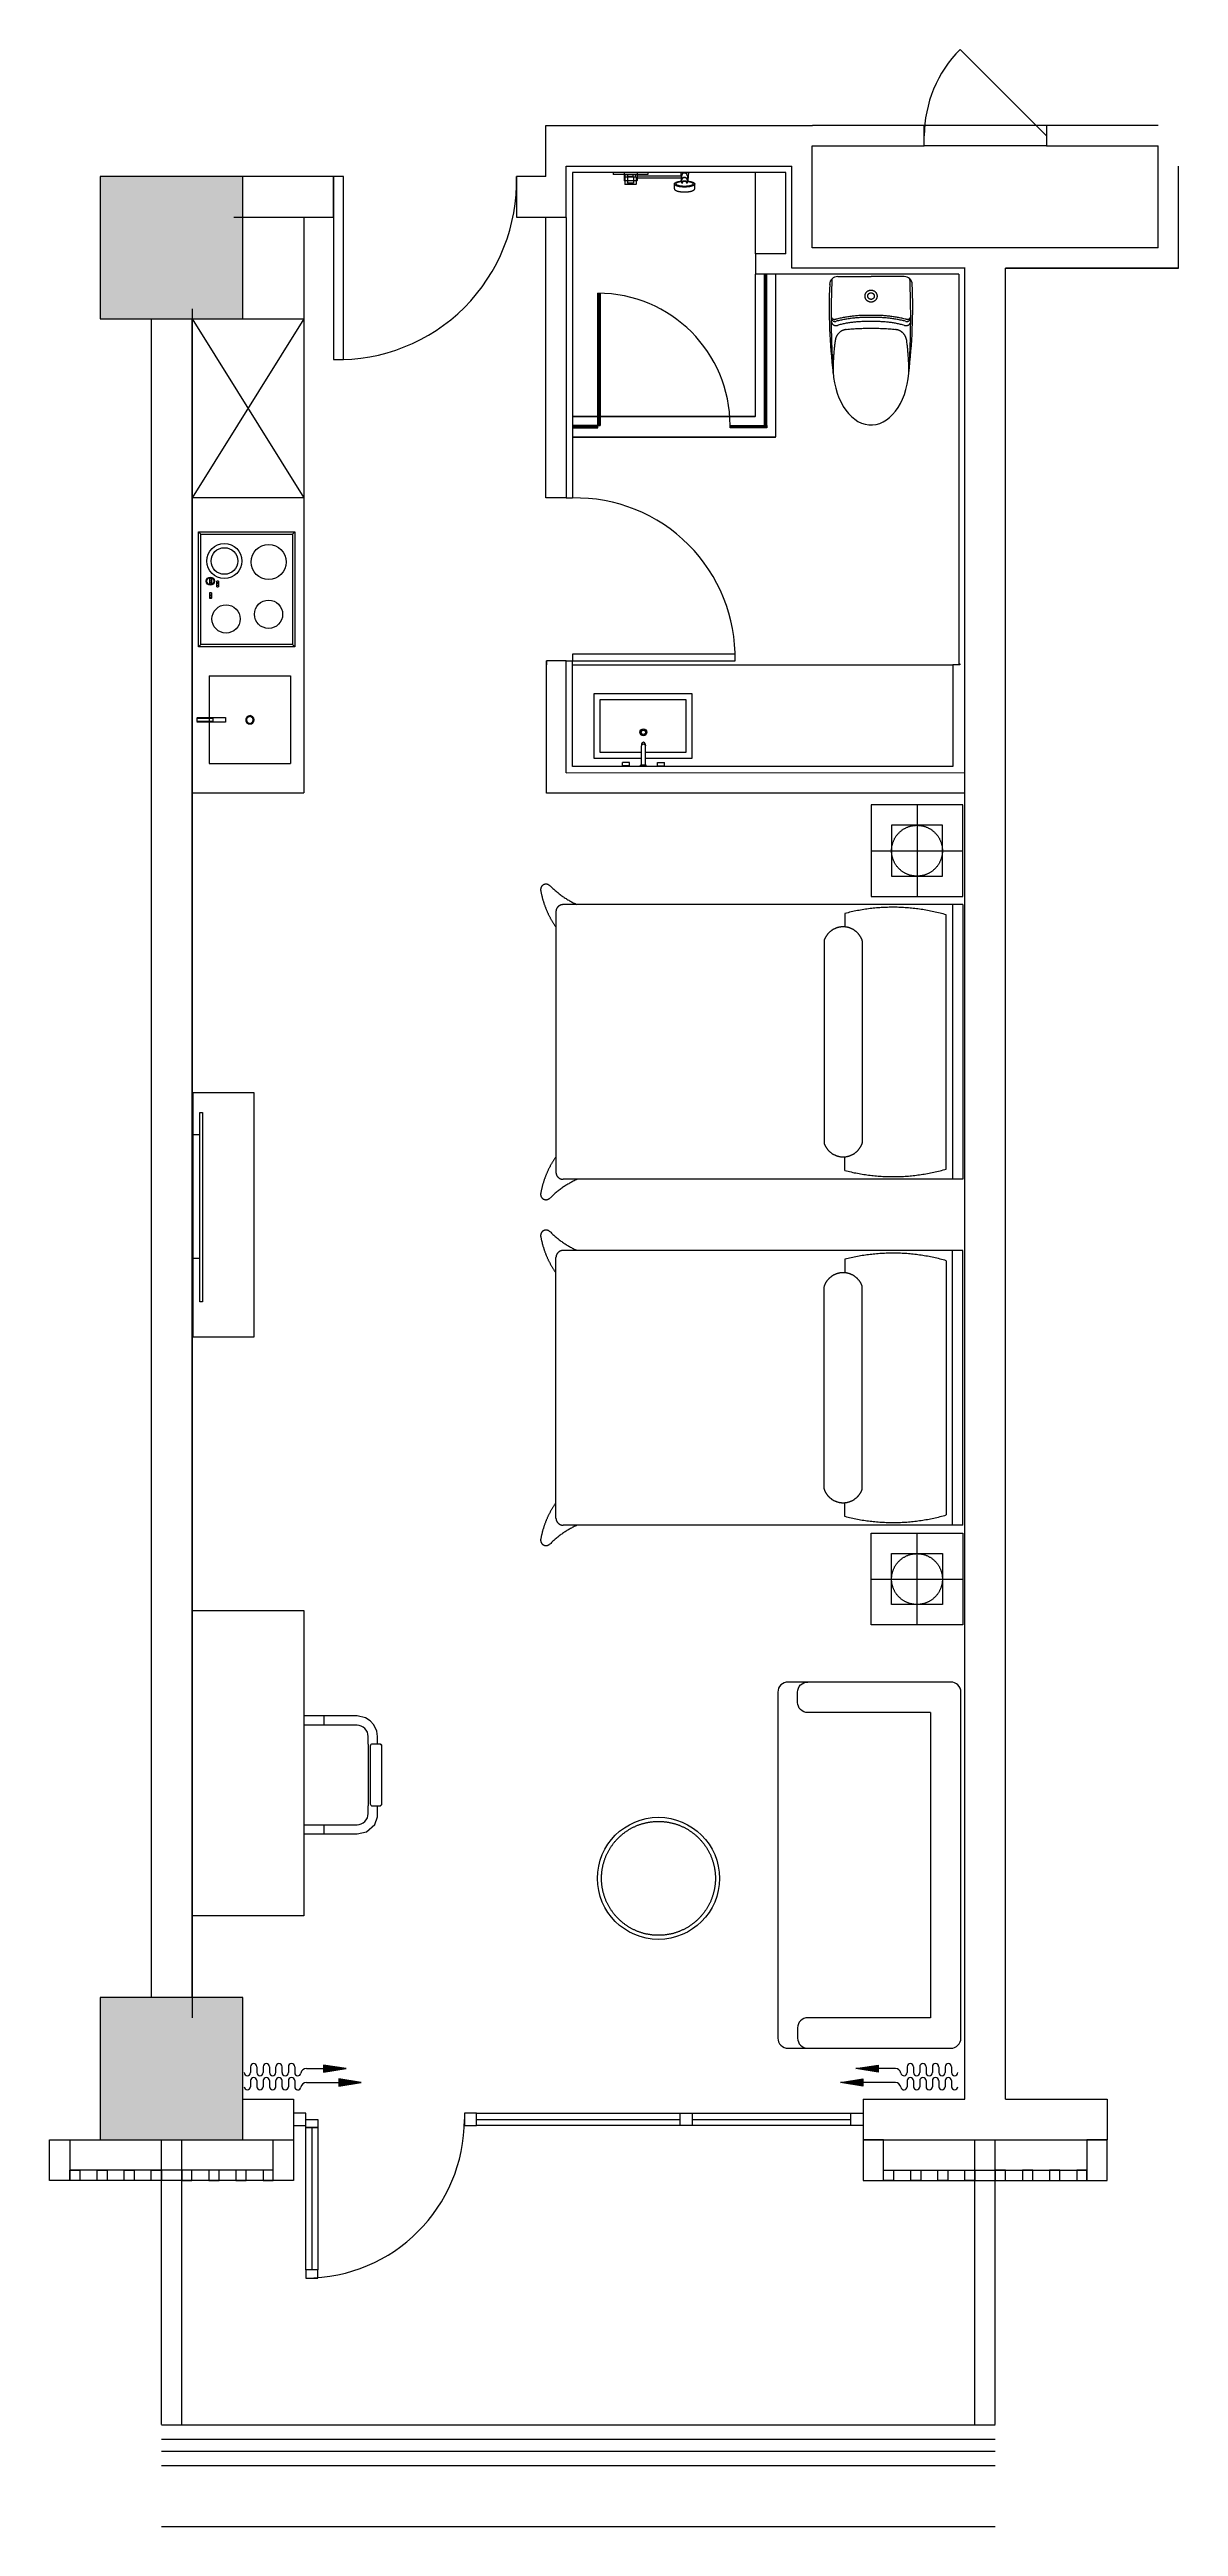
# Model space of a CAD drawing. Header units: millimetres. Extents: x -171991 to -58043, y -1085310 to -1072722.
# Drawn here: x -105419 to -99869, y -1084897 to -1072722 of the extents above; entities that cross this region are included whole.
import ezdxf

# ---------------------------------------------------------------- set-up
doc = ezdxf.new("R2010")
doc.units = ezdxf.units.MM
doc.header["$LTSCALE"] = 1000
doc.header["$MEASUREMENT"] = 0
doc.linetypes.add('DASH', pattern=[0.35, 0.25, -0.1])
for name, color, linetype in [('A-土建墙  柱', 6, 'Continuous'), ('B不可动建筑图层', 6, 'Continuous'), ('COLUMN', 6, 'Continuous'), ('J家具', 4, 'Continuous'), ('K可动模块', 4, 'Continuous')]:
    doc.layers.add(name, color=color, linetype=linetype)
doc.styles.add('ROMANS', font='romans.shx', dxfattribs={"width": 0.5})

# ---------------------------------------------------------------- blocks, each defined once
blk = doc.blocks.new('$DORLIB2D$00000114')
at = {"color": 0}
blk.add_line((0.5, 0), (-0.207, 0.707), dxfattribs=at)
blk.add_arc((0.5, 0), 1, 135, 180, dxfattribs=at)

msp = doc.modelspace()

# ---------------------------------------------------------------- hatches: boundary and pattern name
at = {"layer": 'B不可动建筑图层', "extrusion": (-1.36181e-08, 7.05595e-19, 1)}
for points in [[(-105169, -1074046), (-104469, -1074046), (-104469, -1073346), (-105169, -1073346)], [(-105169, -1082996), (-104469, -1082996), (-104469, -1082296), (-105169, -1082296)]]:
    msp.add_hatch(color=6, dxfattribs=at).paths.add_polyline_path(points)

# ---------------------------------------------------------------- linework, layer by layer
at = {"layer": 'A-土建墙  柱', "color": 6, "extrusion": (-1.36181e-08, 7.05684e-19, 1)}
for p, q in [((-100919, -1073796, 0), (-101769, -1073796, 0)), ((-100918, -1073796, 0), (-101769, -1073796, 0)), ((-100819, -1073696, 0), (-101669, -1073696, 0)), ((-100919, -1082796, 0), (-100919, -1073796, 0)), ((-100719, -1082796, 0), (-100719, -1073796, 0)), ((-104469, -1082796, 0), (-104219, -1082796, 0))]:
    msp.add_line(p, q, dxfattribs=at)
at = {"layer": 'B不可动建筑图层', "color": 6, "extrusion": (-1.36181e-08, 7.05684e-19, 1)}
for p, q in [((-102979, -1073096, 0), (-101668, -1073096, 0)), ((-102979, -1073346, 0), (-102979, -1073096, 0)), ((-101118, -1073096, 0), (-101668, -1073096, 0)), ((-100518, -1073096, 0), (-101118, -1073096, 0)), ((-101118, -1073196, 0), (-101118, -1073096, 0)), ((-99969, -1073096, 0), (-100518, -1073096, 0)), ((-100518, -1073096, 0), (-100518, -1073196, 0)), ((-102879, -1073296, 0), (-101769, -1073296, 0)), ((-102879, -1073546, 0), (-102879, -1073296, 0)), ((-102878, -1073296, 0), (-101769, -1073296, 0)), ((-102878, -1073546, 0), (-102878, -1073296, 0)), ((-101769, -1073796, 0), (-101769, -1073296, 0)), ((-101769, -1073796, 0), (-101769, -1073296, 0)), ((-101669, -1073696, 0), (-101669, -1073196, 0)), ((-101669, -1073196, 0), (-101118, -1073196, 0)), ((-100518, -1073196, 0), (-101118, -1073196, 0)), ((-100518, -1073196, 0), (-99969, -1073196, 0)), ((-99969, -1073696, 0), (-99969, -1073196, 0)), ((-99869, -1073796, 0), (-99869, -1073296, 0)), ((-99869, -1073796, 0), (-99869, -1073296, 0)), ((-104469, -1073346, 0), (-105169, -1073346, 0)), ((-105169, -1073346, 0), (-105169, -1074046, 0)), ((-104023, -1073346, 0), (-104513, -1073346, 0)), ((-104469, -1074046, 0), (-104469, -1073346, 0)), ((-104023, -1073346, 0), (-104469, -1073346, 0)), ((-104023, -1073546, 0), (-104023, -1073346, 0)), ((-104023, -1073546, 0), (-104023, -1073346, 0)), ((-102979, -1073346, 0), (-103123, -1073346, 0)), ((-103123, -1073346, 0), (-103123, -1073546, 0)), ((-102978, -1073346, 0), (-103123, -1073346, 0)), ((-104513, -1073546, 0), (-104023, -1073546, 0)), ((-104469, -1073546, 0), (-104023, -1073546, 0)), ((-103123, -1073546, 0), (-102879, -1073546, 0)), ((-99969, -1073696, 0), (-100819, -1073696, 0)), ((-99869, -1073796, 0), (-100719, -1073796, 0)), ((-100719, -1073796, 0), (-99869, -1073796, 0)), ((-104718, -1073996), (-104718, -1082396)), ((-104919, -1074046, 0), (-104919, -1082296, 0)), ((-104719, -1074046), (-104719, -1082296, 0)), ((-104469, -1082296, 0), (-105169, -1082296, 0)), ((-105169, -1082296, 0), (-105169, -1082996, 0)), ((-104469, -1082996, 0), (-104469, -1082296, 0)), ((-104219, -1082796, 0), (-104219, -1082996, 0)), ((-101419, -1082796, 0), (-100919, -1082796, 0)), ((-101419, -1082796, 0), (-101419, -1082996, 0)), ((-100719, -1082796, 0), (-100219, -1082796, 0)), ((-100219, -1082796, 0), (-100219, -1082996, 0)), ((-103319, -1082866, 0), (-102319, -1082866, 0)), ((-103319, -1082896, 0), (-102319, -1082896, 0)), ((-102319, -1082926, 0), (-103319, -1082926, 0)), ((-102259, -1082866, 0), (-101479, -1082866, 0)), ((-102259, -1082896, 0), (-101479, -1082896, 0)), ((-101479, -1082926, 0), (-102259, -1082926, 0)), ((-105419, -1082996, 0), (-105169, -1082996, 0)), ((-105419, -1083196, 0), (-105419, -1082996, 0)), ((-105419, -1082996, 0), (-105319, -1082996, 0)), ((-105319, -1082996, 0), (-105319, -1083196, 0)), ((-105169, -1082996, 0), (-104469, -1082996, 0)), ((-104869, -1084396, 0), (-104869, -1082996, 0)), ((-104769, -1084396, 0), (-104769, -1082996, 0)), ((-104469, -1082996, 0), (-104219, -1082996, 0)), ((-104129, -1082936, 0), (-104129, -1083636, 0)), ((-101419, -1082996, 0), (-100819, -1082996, 0)), ((-100869, -1084396, 0), (-100869, -1082996, 0)), ((-100819, -1082996, 0), (-100219, -1082996, 0)), ((-100769, -1084396, 0), (-100769, -1082996, 0)), ((-104869, -1083146, 0), (-105319, -1083146, 0)), ((-104319, -1083146, 0), (-104869, -1083146, 0)), ((-101319, -1083146, 0), (-100769, -1083146, 0)), ((-100769, -1083146, 0), (-100319, -1083146, 0)), ((-105319, -1083196, 0), (-105419, -1083196, 0)), ((-104869, -1083196, 0), (-105319, -1083196, 0)), ((-104319, -1083196, 0), (-104869, -1083196, 0)), ((-101319, -1083196, 0), (-100769, -1083196, 0)), ((-100769, -1083196, 0), (-100319, -1083196, 0))]:
    msp.add_line(p, q, dxfattribs=at)
at = {"layer": 'B不可动建筑图层', "color": 6, "elevation": 0}
msp.add_lwpolyline([(-103973, -1073346), (-104023, -1073346), (-104023, -1074246), (-103973, -1074246)], close=True, dxfattribs=at)
at = {"layer": 'B不可动建筑图层', "color": 6, "extrusion": (-1.36181e-08, 7.05684e-19, 1), "elevation": 0}
for points in [[(-104219, -1082926), (-104159, -1082926), (-104159, -1082866), (-104219, -1082866)], [(-104159, -1082936), (-104159, -1082896), (-104099, -1082896), (-104099, -1082936)], [(-103379, -1082926), (-103319, -1082926), (-103319, -1082866), (-103379, -1082866)], [(-102259, -1082926), (-102319, -1082926), (-102319, -1082866), (-102259, -1082866)], [(-101419, -1082926), (-101479, -1082926), (-101479, -1082866), (-101419, -1082866)], [(-104159, -1083636), (-104159, -1082936), (-104099, -1082936), (-104099, -1083636)], [(-104099, -1083676), (-104099, -1083636), (-104159, -1083636), (-104159, -1083676)]]:
    msp.add_lwpolyline(points, close=True, dxfattribs=at)
for points in [[(-104319, -1083196), (-104319, -1082996), (-104219, -1082996), (-104219, -1083196), (-104319, -1083196)], [(-101319, -1083196), (-101319, -1082996), (-101419, -1082996), (-101419, -1083196), (-101319, -1083196)], [(-100219, -1083196), (-100219, -1082996), (-100319, -1082996), (-100319, -1083196), (-100219, -1083196)], [(-105319, -1083196), (-105319, -1083146), (-105269, -1083146), (-105269, -1083196), (-105319, -1083196)], [(-105185, -1083196), (-105185, -1083146), (-105135, -1083146), (-105135, -1083196), (-105185, -1083196)], [(-105052, -1083196), (-105052, -1083146), (-105002, -1083146), (-105002, -1083196), (-105052, -1083196)], [(-104919, -1083196), (-104919, -1083146), (-104869, -1083146), (-104869, -1083196), (-104919, -1083196)], [(-104719, -1083196), (-104719, -1083146), (-104769, -1083146), (-104769, -1083196), (-104719, -1083196)], [(-104585, -1083196), (-104585, -1083146), (-104635, -1083146), (-104635, -1083196), (-104585, -1083196)], [(-104452, -1083196), (-104452, -1083146), (-104502, -1083146), (-104502, -1083196), (-104452, -1083196)], [(-104319, -1083196), (-104319, -1083146), (-104369, -1083146), (-104369, -1083196), (-104319, -1083196)], [(-101319, -1083196), (-101319, -1083146), (-101269, -1083146), (-101269, -1083196), (-101319, -1083196)], [(-101185, -1083196), (-101185, -1083146), (-101135, -1083146), (-101135, -1083196), (-101185, -1083196)], [(-101052, -1083196), (-101052, -1083146), (-101002, -1083146), (-101002, -1083196), (-101052, -1083196)], [(-100919, -1083196), (-100919, -1083146), (-100869, -1083146), (-100869, -1083196), (-100919, -1083196)], [(-100719, -1083196), (-100719, -1083146), (-100769, -1083146), (-100769, -1083196), (-100719, -1083196)], [(-100585, -1083196), (-100585, -1083146), (-100635, -1083146), (-100635, -1083196), (-100585, -1083196)], [(-100452, -1083196), (-100452, -1083146), (-100502, -1083146), (-100502, -1083196), (-100452, -1083196)], [(-100319, -1083196), (-100319, -1083146), (-100369, -1083146), (-100369, -1083196), (-100319, -1083196)], [(-104869, -1084397), (-100769, -1084397)], [(-104869, -1084397), (-100769, -1084397)], [(-104869, -1084397), (-100769, -1084397)], [(-104869, -1084397), (-100769, -1084397)], [(-104869, -1084397), (-100769, -1084397)], [(-104869, -1084467), (-100769, -1084467)], [(-104869, -1084467), (-100769, -1084467)], [(-104869, -1084467), (-100769, -1084467)], [(-104869, -1084467), (-100769, -1084467)], [(-104869, -1084467), (-100769, -1084467)], [(-104869, -1084527), (-100769, -1084527)], [(-104869, -1084527), (-100769, -1084527)], [(-104869, -1084527), (-100769, -1084527)], [(-104869, -1084527), (-100769, -1084527)], [(-104869, -1084527), (-100769, -1084527)], [(-104869, -1084597), (-100769, -1084597)], [(-104869, -1084597), (-100769, -1084597)], [(-104869, -1084597), (-100769, -1084597)], [(-104869, -1084597), (-100769, -1084597)], [(-104869, -1084597), (-100769, -1084597)], [(-104869, -1084897), (-100769, -1084897)]]:
    msp.add_lwpolyline(points, dxfattribs=at)
at = {"layer": 'B不可动建筑图层', "color": 6}
msp.add_arc((-103998, -1073371, 0), 875, 268.3633, 1.6417, dxfattribs=at)
at = {"layer": 'B不可动建筑图层', "color": 6, "extrusion": (-1.36181e-08, 7.05684e-19, 1)}
msp.add_arc((-104159, -1082896, 0), 780, 269.9991, 359.9991, dxfattribs=at)
at = {"layer": 'COLUMN', "linetype": 'ByBlock', "extrusion": (-1.36181e-08, 7.05684e-19, 1)}
msp.add_line((-105169, -1074046, 0), (-104469, -1074046, 0), dxfattribs=at)
at = {"layer": 'J家具', "linetype": 'DASH', "ltscale": 150, "extrusion": (-1.36181e-08, 7.05684e-19, 1)}
for p, q in [((-101799, -1073326, 0), (-102848, -1073326, 0)), ((-102647, -1073326, 0), (-102647, -1073336, 0)), ((-102477, -1073326, 0), (-102647, -1073326, 0)), ((-102477, -1073336, 0), (-102647, -1073336, 0)), ((-102594, -1073328, 0), (-102592, -1073326, 0)), ((-102594, -1073328, 0), (-102594, -1073365, 0)), ((-102592, -1073367, 0), (-102594, -1073365, 0)), ((-102532, -1073326, 0), (-102592, -1073326, 0)), ((-102532, -1073367, 0), (-102592, -1073367, 0)), ((-102589, -1073349, 0), (-102590, -1073350, 0)), ((-102590, -1073350, 0), (-102590, -1073384, 0)), ((-102589, -1073385, 0), (-102590, -1073384, 0)), ((-102536, -1073349, 0), (-102589, -1073349, 0)), ((-102536, -1073385, 0), (-102589, -1073385, 0)), ((-102588, -1073349, 0), (-102588, -1073338, 0)), ((-102578, -1073350, 0), (-102577, -1073349, 0)), ((-102578, -1073350, 0), (-102578, -1073378, 0)), ((-102577, -1073379, 0), (-102578, -1073378, 0)), ((-102548, -1073349, 0), (-102577, -1073349, 0)), ((-102548, -1073379, 0), (-102577, -1073379, 0)), ((-102576, -1073347, 0), (-102576, -1073338, 0)), ((-102549, -1073347, 0), (-102576, -1073347, 0)), ((-102575, -1073349, 0), (-102575, -1073347, 0)), ((-102550, -1073349, 0), (-102550, -1073347, 0)), ((-102549, -1073347, 0), (-102549, -1073338, 0)), ((-102548, -1073349, 0), (-102547, -1073350, 0)), ((-102547, -1073378, 0), (-102548, -1073379, 0)), ((-102547, -1073350, 0), (-102547, -1073378, 0)), ((-102537, -1073349, 0), (-102537, -1073338, 0)), ((-102536, -1073349, 0), (-102535, -1073350, 0)), ((-102535, -1073384, 0), (-102536, -1073385, 0)), ((-102535, -1073350, 0), (-102535, -1073384, 0)), ((-102532, -1073326, 0), (-102530, -1073328, 0)), ((-102530, -1073365, 0), (-102532, -1073367, 0)), ((-102530, -1073328, 0), (-102530, -1073365, 0)), ((-102477, -1073326, 0), (-102477, -1073336, 0)), ((-101948, -1073726, 0), (-101948, -1073326, 0)), ((-101799, -1073726, 0), (-101799, -1073326, 0)), ((-102978, -1074926, 0), (-102978, -1073547, 0)), ((-102878, -1073547, 0), (-102878, -1074926, 0)), ((-101948, -1073726, 0), (-101948, -1073826, 0)), ((-101799, -1073726, 0), (-101948, -1073726, 0)), ((-100948, -1073826, 0), (-101948, -1073826, 0)), ((-101948, -1074526, 0), (-101948, -1073826, 0)), ((-101848, -1074626, 0), (-101848, -1073826, 0)), ((-101948, -1074526, 0), (-102848, -1074526, 0)), ((-102848, -1074626, 0), (-101848, -1074626, 0)), ((-102878, -1074926, 0), (-102978, -1074926, 0)), ((-102878, -1075726, 0), (-102976, -1075726, 0)), ((-102976, -1075726, 0), (-102976, -1075747, 0)), ((-102976, -1076377, 0), (-102976, -1075726, 0)), ((-102878, -1076277, 0), (-102878, -1075726, 0)), ((-102848, -1076246, 0), (-102848, -1075726, 0)), ((-102848, -1075746, 0), (-100978, -1075746, 0)), ((-100978, -1075746, 0), (-100978, -1076246, 0)), ((-102878, -1076277, 0), (-100918, -1076276, 0)), ((-100978, -1076246, 0), (-102848, -1076246, 0)), ((-102976, -1076376, 0), (-100918, -1076376, 0))]:
    msp.add_line(p, q, dxfattribs=at)
at = {"layer": 'J家具', "extrusion": (-1.36181e-08, 7.05684e-19, 1)}
for p, q in [((-104168, -1073546, 0), (-104168, -1074925, 0)), ((-104168, -1074925, 0), (-104718, -1074925)), ((-104168, -1074925, 0), (-104168, -1076376, 0)), ((-104718, -1076376), (-104168, -1076376, 0)), ((-103852, -1081051, 0), (-103852, -1081355, 0)), ((-104431, -1082637, 0), (-104431, -1082666, 0)), ((-104400, -1082637, 0), (-104400, -1082666, 0)), ((-104369, -1082637, 0), (-104369, -1082666, 0)), ((-104338, -1082637, 0), (-104338, -1082666, 0)), ((-104307, -1082637, 0), (-104307, -1082666, 0)), ((-104276, -1082637, 0), (-104276, -1082666, 0)), ((-104244, -1082637, 0), (-104244, -1082666, 0)), ((-104213, -1082637, 0), (-104213, -1082666, 0)), ((-104156, -1082646, 0), (-103961, -1082646, 0)), ((-101260, -1082646, 0), (-101455, -1082646, 0)), ((-101202, -1082637, 0), (-101202, -1082666, 0)), ((-101171, -1082637, 0), (-101171, -1082666, 0)), ((-101140, -1082637, 0), (-101140, -1082666, 0)), ((-101109, -1082637, 0), (-101109, -1082666, 0)), ((-101078, -1082637, 0), (-101078, -1082666, 0)), ((-101047, -1082637, 0), (-101047, -1082666, 0)), ((-101016, -1082637, 0), (-101016, -1082666, 0)), ((-100985, -1082637, 0), (-100985, -1082666, 0)), ((-104431, -1082705, 0), (-104431, -1082735, 0)), ((-104400, -1082705, 0), (-104400, -1082735, 0)), ((-104369, -1082705, 0), (-104369, -1082735, 0)), ((-104338, -1082705, 0), (-104338, -1082735, 0)), ((-104307, -1082705, 0), (-104307, -1082735, 0)), ((-104276, -1082705, 0), (-104276, -1082735, 0)), ((-104244, -1082705, 0), (-104244, -1082735, 0)), ((-104213, -1082705, 0), (-104213, -1082735, 0)), ((-104156, -1082715, 0), (-103886, -1082715, 0)), ((-101260, -1082715, 0), (-101530, -1082715, 0)), ((-101202, -1082705, 0), (-101202, -1082735, 0)), ((-101171, -1082705, 0), (-101171, -1082735, 0)), ((-101140, -1082705, 0), (-101140, -1082735, 0)), ((-101109, -1082705, 0), (-101109, -1082735, 0)), ((-101078, -1082705, 0), (-101078, -1082735, 0)), ((-101047, -1082705, 0), (-101047, -1082735, 0)), ((-101016, -1082705, 0), (-101016, -1082735, 0)), ((-100985, -1082705, 0), (-100985, -1082735, 0))]:
    msp.add_line(p, q, dxfattribs=at)
at = {"layer": 'J家具'}
for p, q in [((-104718, -1074046), (-104168, -1074046, 0)), ((-104686, -1075093), (-104675, -1075104, 5)), ((-104224, -1075104, 5), (-104213, -1075093, 1)), ((-104623, -1075335, 2), (-104631, -1075335, 2)), ((-104588, -1075349, 2), (-104596, -1075349, 2)), ((-104623, -1075406, 2), (-104631, -1075406, 2)), ((-104686, -1075658), (-104675, -1075647, 5)), ((-104213, -1075658, 1), (-104224, -1075647, 5))]:
    msp.add_line(p, q, dxfattribs=at)
at = {"layer": 'J家具', "color": 251, "ltscale": 150}
for p, q in [((-104168, -1074046, 0), (-104718, -1074925)), ((-104718, -1074046, 0), (-104168, -1074925))]:
    msp.add_line(p, q, dxfattribs=at)
at = {"layer": 'J家具', "linetype": 'DASH', "ltscale": 150, "extrusion": (2.38e-07, -2.10416e-06, 1)}
for p, q in [((-101950, -1074527, 0), (-102848, -1074527, 0)), ((-102848, -1074627, 0), (-101850, -1074627, 0))]:
    msp.add_line(p, q, dxfattribs=at)
at = {"layer": 'J家具', "linetype": 'DASH', "ltscale": 150}
for p, q in [((-102878, -1074926, 0), (-102848, -1074926, 0)), ((-102878, -1075726, 0), (-102848, -1075726, 0)), ((-100929, -1076435, 0), (-101379, -1076435, 0)), ((-101379, -1076435, 0), (-101379, -1076885, 0)), ((-100929, -1076885, 0), (-100929, -1076435, 0)), ((-102929, -1076960, 0), (-102929, -1077035, 0)), ((-102826, -1076925, 0), (-102894, -1076925, 0)), ((-101612, -1076925, 0), (-102826, -1076925, 0)), ((-100929, -1076925, 0), (-101612, -1076925, 0)), ((-101379, -1076885, 0), (-100929, -1076885, 0)), ((-100979, -1076925, 0), (-100979, -1078275, 0)), ((-100929, -1076925, 0), (-100929, -1078275, 0)), ((-102929, -1077035, 0), (-102929, -1078165, 0)), ((-102929, -1078165, 0), (-102929, -1078240, 0)), ((-102826, -1078275, 0), (-102894, -1078275, 0)), ((-101829, -1078275, 0), (-102826, -1078275, 0)), ((-100929, -1078275, 0), (-101834, -1078275, 0)), ((-102929, -1078735, 0), (-102929, -1078660, 0)), ((-102826, -1078625, 0), (-102894, -1078625, 0)), ((-101829, -1078625, 0), (-102826, -1078625, 0)), ((-100929, -1078625, 0), (-101834, -1078625, 0)), ((-100979, -1079975, 0), (-100979, -1078625, 0)), ((-100929, -1079975, 0), (-100929, -1078625, 0)), ((-102929, -1079865, 0), (-102929, -1078735, 0)), ((-102929, -1079940, 0), (-102929, -1079865, 0)), ((-102826, -1079975, 0), (-102894, -1079975, 0)), ((-101612, -1079975, 0), (-102826, -1079975, 0)), ((-100929, -1079975, 0), (-101612, -1079975, 0)), ((-101379, -1080015, 0), (-100929, -1080015, 0)), ((-101379, -1080465, 0), (-101379, -1080015, 0)), ((-100929, -1080015, 0), (-100929, -1080465, 0)), ((-100929, -1080465, 0), (-101379, -1080465, 0))]:
    msp.add_line(p, q, dxfattribs=at)
at = {"layer": 'J家具', "color": 251, "linetype": 'DASH', "ltscale": 150}
for p, q in [((-101154, -1076435, 0), (-101154, -1076885, 0)), ((-101029, -1076535, 0), (-101279, -1076535, 0)), ((-101279, -1076535, 0), (-101279, -1076785, 0)), ((-101029, -1076785, 0), (-101029, -1076535, 0)), ((-101379, -1076660, 0), (-100929, -1076660, 0)), ((-101279, -1076785, 0), (-101029, -1076785, 0)), ((-101508, -1076968, 0), (-101508, -1077035, 0)), ((-101010, -1078225, 0), (-101010, -1076975, 0)), ((-101611, -1077103, 0), (-101611, -1078097, 0)), ((-101423, -1077103, 0), (-101423, -1078097, 0)), ((-101611, -1078006, 0), (-101611, -1078097, 0)), ((-101508, -1078232, 0), (-101508, -1078165, 0)), ((-101508, -1078668, 0), (-101508, -1078735, 0)), ((-101010, -1078675, 0), (-101010, -1079925, 0)), ((-101611, -1078894, 0), (-101611, -1078803, 0)), ((-101611, -1079797, 0), (-101611, -1078803, 0)), ((-101423, -1079797, 0), (-101423, -1078803, 0)), ((-101508, -1079932, 0), (-101508, -1079865, 0)), ((-101279, -1080115, 0), (-101029, -1080115, 0)), ((-101279, -1080365, 0), (-101279, -1080115, 0)), ((-101154, -1080465, 0), (-101154, -1080015, 0)), ((-101029, -1080115, 0), (-101029, -1080365, 0)), ((-101379, -1080240, 0), (-100929, -1080240, 0)), ((-101029, -1080365, 0), (-101279, -1080365, 0))]:
    msp.add_line(p, q, dxfattribs=at)
at = {"layer": 'J家具', "color": 4, "linetype": 'ByBlock', "extrusion": (-1.36181e-08, 7.05684e-19, 1)}
for p, q in [((-103907, -1080913, 0), (-104168, -1080913, 0)), ((-103865, -1080922, 0), (-103907, -1080913, 0)), ((-103842, -1080936, 0), (-103865, -1080922, 0)), ((-103824, -1080956, 0), (-103842, -1080936, 0)), ((-103810, -1080987, 0), (-103824, -1080956, 0)), ((-103807, -1081013, 0), (-103810, -1080987, 0)), ((-103807, -1081051, 0), (-103807, -1081013, 0)), ((-103795, -1081051, 0), (-103807, -1081051, 0)), ((-103788, -1081054, 0), (-103795, -1081051, 0)), ((-103785, -1081061, 0), (-103788, -1081054, 0)), ((-103785, -1081345, 0), (-103785, -1081061, 0)), ((-103788, -1081352, 0), (-103785, -1081345, 0)), ((-103861, -1081483, 0), (-103820, -1081446, 0)), ((-103820, -1081446, 0), (-103806, -1081408, 0)), ((-103806, -1081408, 0), (-103806, -1081355, 0)), ((-103806, -1081355, 0), (-103795, -1081355, 0)), ((-103795, -1081355, 0), (-103788, -1081352, 0)), ((-104168, -1081493, 0), (-103907, -1081493, 0)), ((-103907, -1081493, 0), (-103861, -1081483, 0))]:
    msp.add_line(p, q, dxfattribs=at)
at = {"layer": 'J家具', "extrusion": (1.12917e-07, -2.4151e-06, 1)}
msp.add_line((-101088, -1080896, 0), (-101088, -1082396, 0), dxfattribs=at)
at = {"layer": 'J家具', "linetype": 'DASH', "ltscale": 150, "extrusion": (-1.36181e-08, 7.05684e-19, 1), "elevation": 0}
for points in [[(-101950, -1073326), (-102848, -1073326), (-102848, -1074926)], [(-102477, -1073336), (-102541, -1073338), (-102596, -1073338), (-102647, -1073336)], [(-102530, -1073343), (-102311, -1073343)], [(-102530, -1073353), (-102311, -1073353)], [(-102347, -1073407), (-102347, -1073383)], [(-102315, -1073326), (-102314, -1073366)], [(-102315, -1073326), (-102278, -1073326)], [(-102311, -1073343), (-102311, -1073368)], [(-102307, -1073376), (-102309, -1073379)], [(-102287, -1073376), (-102285, -1073379)], [(-102283, -1073343), (-102283, -1073368)], [(-102278, -1073326), (-102280, -1073366)], [(-102247, -1073407), (-102247, -1073383)], [(-100948, -1073826), (-100948, -1075741), (-100943, -1075741), (-100943, -1075746), (-100978, -1075746), (-100978, -1076246)]]:
    msp.add_lwpolyline(points, dxfattribs=at)
at = {"layer": 'J家具', "elevation": 2}
for points in [[(-104623, -1075323), (-104623, -1075347, -0.414214), (-104626, -1075350), (-104629, -1075350, -0.414214), (-104631, -1075347), (-104631, -1075323, -0.414214), (-104629, -1075320), (-104626, -1075320, -0.414214)], [(-104588, -1075337), (-104588, -1075361, -0.414214), (-104591, -1075364), (-104594, -1075364, -0.414214), (-104596, -1075361), (-104596, -1075337, -0.414214), (-104594, -1075334), (-104591, -1075334, -0.414214)], [(-104623, -1075394), (-104623, -1075418, -0.414214), (-104626, -1075421), (-104629, -1075421, -0.414214), (-104631, -1075418), (-104631, -1075394, -0.414214), (-104629, -1075391), (-104626, -1075391, -0.414214)]]:
    msp.add_lwpolyline(points, format="xyb", close=True, dxfattribs=at)
at = {"layer": 'J家具'}
for points in [[(-104634, -1075801), (-104234, -1075801), (-104234, -1076232)], [(-104634, -1075801), (-104634, -1076232), (-104234, -1076232)], [(-104695, -1076005), (-104554, -1076005)], [(-104554, -1076028), (-104695, -1076028)], [(-104553, -1076006), (-104553, -1076005), (-104554, -1076005)], [(-104553, -1076006), (-104553, -1076028), (-104554, -1076028)], [(-104553, -1076028), (-104554, -1076028)]]:
    msp.add_lwpolyline(points, dxfattribs=at)
for points in [[(-104616, -1076025), (-104693, -1076025), (-104693, -1076009), (-104616, -1076009)], [(-104433, -1075996), (-104441, -1075998), (-104448, -1076003), (-104451, -1076007), (-104453, -1076012), (-104454, -1076017), (-104454, -1076021), (-104452, -1076026), (-104450, -1076030), (-104446, -1076033), (-104441, -1076036), (-104433, -1076037), (-104426, -1076036), (-104419, -1076032), (-104414, -1076025), (-104413, -1076017), (-104414, -1076009), (-104419, -1076003), (-104426, -1075998)], [(-104433, -1076001), (-104442, -1076003), (-104448, -1076008), (-104450, -1076017), (-104448, -1076025), (-104442, -1076032), (-104433, -1076034), (-104426, -1076032), (-104419, -1076025), (-104417, -1076017), (-104419, -1076008), (-104426, -1076003)]]:
    msp.add_lwpolyline(points, close=True, dxfattribs=at)
at = {"layer": 'J家具', "extrusion": (-1.36181e-08, 7.05684e-19, 1), "elevation": 0}
for points in [[(-104413, -1077850), (-104715, -1077850), (-104715, -1079050), (-104413, -1079050)], [(-104168, -1081895), (-104718, -1081895), (-104718, -1080395), (-104168, -1080395)], [(-104071, -1082664), (-103961, -1082646), (-104071, -1082629)], [(-104069, -1082662), (-103974, -1082646), (-104069, -1082631)], [(-104067, -1082659), (-103987, -1082646), (-104067, -1082634)], [(-104065, -1082657), (-103999, -1082646), (-104065, -1082636)], [(-104063, -1082655), (-104012, -1082646), (-104063, -1082638)], [(-104061, -1082652), (-104025, -1082646), (-104061, -1082641)], [(-104059, -1082650), (-104038, -1082646), (-104059, -1082643)], [(-104057, -1082647), (-104050, -1082646), (-104057, -1082645)], [(-101345, -1082664), (-101455, -1082646), (-101345, -1082629)], [(-101347, -1082662), (-101442, -1082646), (-101347, -1082631)], [(-101349, -1082659), (-101429, -1082646), (-101349, -1082634)], [(-101351, -1082657), (-101416, -1082646), (-101351, -1082636)], [(-101353, -1082655), (-101404, -1082646), (-101353, -1082638)], [(-101355, -1082652), (-101391, -1082646), (-101355, -1082641)], [(-101357, -1082650), (-101378, -1082646), (-101357, -1082643)], [(-101359, -1082647), (-101365, -1082646), (-101359, -1082645)], [(-103996, -1082732), (-103886, -1082715), (-103996, -1082697)], [(-103994, -1082730), (-103899, -1082715), (-103994, -1082700)], [(-103992, -1082728), (-103912, -1082715), (-103992, -1082702)], [(-103990, -1082725), (-103924, -1082715), (-103990, -1082705)], [(-103988, -1082723), (-103937, -1082715), (-103988, -1082707)], [(-103986, -1082721), (-103950, -1082715), (-103986, -1082709)], [(-103984, -1082718), (-103963, -1082715), (-103984, -1082712)], [(-103982, -1082716), (-103975, -1082715), (-103982, -1082714)], [(-101420, -1082732), (-101530, -1082715), (-101420, -1082697)], [(-101422, -1082730), (-101517, -1082715), (-101422, -1082700)], [(-101424, -1082728), (-101504, -1082715), (-101424, -1082702)], [(-101426, -1082725), (-101491, -1082715), (-101426, -1082705)], [(-101428, -1082723), (-101479, -1082715), (-101428, -1082707)], [(-101430, -1082721), (-101466, -1082715), (-101430, -1082709)], [(-101432, -1082718), (-101453, -1082715), (-101432, -1082712)], [(-101434, -1082716), (-101440, -1082715), (-101434, -1082714)]]:
    msp.add_lwpolyline(points, close=True, dxfattribs=at)
for points in [[(-104680, -1078056), (-104715, -1078056)], [(-104682, -1078664), (-104715, -1078664), (-104715, -1078056)], [(-104667, -1078877), (-104680, -1078877), (-104680, -1077947), (-104667, -1077947), (-104667, -1078877)], [(-104070, -1080913), (-104070, -1080958)], [(-104070, -1081448), (-104070, -1081493)]]:
    msp.add_lwpolyline(points, dxfattribs=at)
at = {"layer": 'J家具', "extrusion": (1.12917e-07, -2.4151e-06, 1), "elevation": 3}
msp.add_lwpolyline([(-101788, -1080746, 0.414214), (-101838, -1080796), (-101838, -1082496, 0.414214), (-101788, -1082546), (-100988, -1082546, 0.414214), (-100938, -1082496), (-100938, -1080796, 0.414214), (-100988, -1080746)], format="xyb", close=True, dxfattribs=at)
at = {"layer": 'J家具', "extrusion": (1.12945e-07, 2.4151e-06, 1), "elevation": -3}
msp.add_lwpolyline([(-101088, -1080896), (-101691, -1080896, -0.414214), (-101741, -1080846), (-101741, -1080796, -0.414214), (-101691, -1080746)], format="xyb", dxfattribs=at)
at = {"layer": 'J家具', "extrusion": (-1.36181e-08, 7.05684e-19, 1), "elevation": 0}
for points in [[(-103852, -1081051), (-103852, -1081013, 0.414214), (-103907, -1080958), (-104168, -1080958)], [(-104168, -1081448), (-103907, -1081448, 0.414214), (-103852, -1081393), (-103852, -1081355)]]:
    msp.add_lwpolyline(points, format="xyb", dxfattribs=at)
msp.add_lwpolyline([(-103842, -1081061), (-103842, -1081345, 0.414214), (-103832, -1081355), (-103795, -1081355, 0.414214), (-103785, -1081345), (-103785, -1081061, 0.414214), (-103795, -1081051), (-103832, -1081051, 0.414214)], format="xyb", close=True, dxfattribs=at)
at = {"layer": 'J家具', "extrusion": (1.12917e-07, -2.4151e-06, 1), "elevation": 3}
msp.add_lwpolyline([(-101088, -1082396), (-101691, -1082396, 0.414214), (-101741, -1082446), (-101741, -1082496, 0.414214), (-101691, -1082546)], format="xyb", dxfattribs=at)
at = {"layer": 'J家具', "color": 251, "linetype": 'DASH', "ltscale": 150}
for centre, radius in [((-101380, -1073934, 0), 29.6), ((-101380, -1073934, 0), 16.1), ((-101154, -1076660, 0), 125), ((-101154, -1080240, 0), 125)]:
    msp.add_circle(centre, radius, dxfattribs=at)
at = {"layer": 'J家具'}
for centre, radius in [((-104559, -1075236, 612), 86.2), ((-104559, -1075236, 612), 65.5), ((-104342, -1075241, 612), 86.2), ((-104628, -1075335, 2), 20.3), ((-104628, -1075335, 2), 17.5), ((-104551, -1075521, 612), 69.4), ((-104342, -1075498, 612), 69.4)]:
    msp.add_circle(centre, radius, dxfattribs=at)
at = {"layer": 'J家具', "extrusion": (-1.36181e-08, 7.05684e-19, 1)}
msp.add_circle((-102425, -1081711, 0), 300, dxfattribs=at)
at = {"layer": 'J家具', "color": 251, "linetype": 'DASH', "ltscale": 150, "extrusion": (-1.36181e-08, 7.05684e-19, 1)}
msp.add_circle((-102425, -1081711, 0), 280, dxfattribs=at)
at = {"layer": 'J家具', "linetype": 'DASH', "ltscale": 150, "extrusion": (-1.36181e-08, 7.05684e-19, 1)}
for centre, radius, start, end in [((-102297, -1073366, 0), 17.3, 180, 227.216), ((-102297, -1073366, 0), 15.3, 312.784, 227.216), ((-102297, -1073366, 0), 14.3, 312.784, 227.216), ((-102297, -1073343, 0), 14, 357.7558, 180), ((-102297, -1073366, 0), 17.3, 312.784, 0)]:
    msp.add_arc(centre, radius, start, end, dxfattribs=at)
at = {"layer": 'J家具', "color": 251, "linetype": 'DASH', "ltscale": 150}
for centre, radius, start, end in [((-97264, -1074035, 0), 4312, 177.5288, 183.6994), ((-105497, -1074035, 0), 4312, 356.3006, 2.4712), ((-101557, -1074040, 0), 18.8, 174.0685, 287.6407), ((-101559, -1074030, 0), 18.2, 203.5276, 286.6187), ((-101404, -1074631, 0), 602, 87.7467, 104.3815), ((-101404, -1074631, 0), 592, 87.7467, 104.3815), ((-101357, -1074631, 0), 602, 75.6185, 92.2533), ((-101357, -1074631, 0), 592, 75.6185, 92.2533), ((-101204, -1074040, 0), 18.8, 252.3593, 5.9315), ((-101202, -1074030, 0), 18.2, 253.3813, 336.4724), ((-101552, -1074055, 0), 24.1, 198.0596, 297.7967), ((-100467, -1074306, 0), 1100, 171.703, 180.3481), ((-101496, -1074158, 0), 60, 95.3921, 169.5299), ((-101404, -1074611, 0), 552, 87.5425, 104.3815), ((-101372, -1075471, 0), 1378, 90.3409, 95.3921), ((-101357, -1074611, 0), 552, 75.6185, 92.4575), ((-101388, -1075471, 0), 1378, 84.6079, 89.6591), ((-101265, -1074158, 0), 60, 10.4701, 84.6079), ((-101208, -1074055, 0), 24.1, 242.2033, 341.9404), ((-102294, -1074306, 0), 1100, 359.6519, 8.297), ((-101272, -1077874, 0), 936, 73.7614, 104.6385), ((-101517, -1077133, 0), 98.8, 17.9551, 162.0449), ((-101517, -1078066, 0), 98.8, 197.9551, 342.0449), ((-101272, -1077326, 0), 936, 255.3615, 286.2386), ((-101272, -1079574, 0), 936, 73.7614, 104.6385), ((-101517, -1078833, 0), 98.8, 17.9551, 162.0449), ((-101517, -1079766, 0), 98.8, 197.9551, 342.0449), ((-101272, -1079026, 0), 936, 255.3615, 286.2386)]:
    msp.add_arc(centre, radius, start, end, dxfattribs=at)
at = {"layer": 'J家具', "color": 251, "ltscale": 150, "extrusion": (-1.36181e-08, 7.05684e-19, 1)}
msp.add_arc((-102723, -1074570, 0), 650, 0, 90, dxfattribs=at)
at = {"layer": 'J家具', "color": 251, "ltscale": 150}
msp.add_arc((-102832, -1075710, 0), 784, 358.7922, 91.169, dxfattribs=at)
at = {"layer": 'J家具', "linetype": 'DASH', "ltscale": 150}
for centre, radius, start, end in [((-102978, -1076851, 0), 26.4, 44.4254, 190.1236), ((-102646, -1076526, 0), 437, 224.4254, 245.7104), ((-102558, -1076776, 0), 453, 190.1236, 214.9237), ((-102894, -1076960, 0), 35, 90, 180), ((-102894, -1076960, 0), 35, 90, 180), ((-102558, -1078424, 0), 453, 145.0763, 169.8764), ((-102646, -1078674, 0), 437, 114.2896, 135.5746), ((-102894, -1078240, 0), 35, 180, 270), ((-102894, -1078240, 0), 35, 180, 270), ((-102978, -1078349, 0), 26.4, 169.8764, 315.5746), ((-102978, -1078551, 0), 26.4, 44.4254, 190.1236), ((-102646, -1078226, 0), 437, 224.4254, 245.7104), ((-102558, -1078476, 0), 453, 190.1236, 214.9237), ((-102894, -1078660, 0), 35, 90, 180), ((-102894, -1078660, 0), 35, 90, 180), ((-102558, -1080124, 0), 453, 145.0763, 169.8764), ((-102646, -1080374, 0), 437, 114.2896, 135.5746), ((-102894, -1079940, 0), 35, 180, 270), ((-102894, -1079940, 0), 35, 180, 270), ((-102978, -1080049, 0), 26.4, 169.8764, 315.5746)]:
    msp.add_arc(centre, radius, start, end, dxfattribs=at)
at = {"layer": 'J家具', "extrusion": (-1.36181e-08, 7.05684e-19, 1)}
for centre, radius, start, end in [((-104446, -1082666, 0), 15.5, 180, 0), ((-104415, -1082637, 0), 15.5, 0, 180), ((-104384, -1082666, 0), 15.5, 180, 0), ((-104353, -1082637, 0), 15.5, 0, 180), ((-104322, -1082666, 0), 15.5, 180, 0), ((-104291, -1082637, 0), 15.5, 0, 180), ((-104260, -1082666, 0), 15.5, 180, 0), ((-104229, -1082637, 0), 15.5, 0, 180), ((-104198, -1082666, 0), 15.5, 180, 350.4052), ((-104156, -1082673, 0), 27, 90, 170.4052), ((-101260, -1082673, 0), 27, 9.5948, 90), ((-101218, -1082666, 0), 15.5, 189.5948, 360), ((-101187, -1082637, 0), 15.5, 360, 180), ((-101156, -1082666, 0), 15.5, 180, 360), ((-101125, -1082637, 0), 15.5, 360, 180), ((-101094, -1082666, 0), 15.5, 180, 360), ((-101063, -1082637, 0), 15.5, 360, 180), ((-101031, -1082666, 0), 15.5, 180, 360), ((-101000, -1082637, 0), 15.5, 360, 180), ((-100969, -1082666, 0), 15.5, 180, 360), ((-104446, -1082735, 0), 15.5, 180, 0), ((-104415, -1082705, 0), 15.5, 0, 180), ((-104384, -1082735, 0), 15.5, 180, 0), ((-104353, -1082705, 0), 15.5, 0, 180), ((-104322, -1082735, 0), 15.5, 180, 0), ((-104291, -1082705, 0), 15.5, 0, 180), ((-104260, -1082735, 0), 15.5, 180, 0), ((-104229, -1082705, 0), 15.5, 0, 180), ((-104198, -1082735, 0), 15.5, 180, 350.4052), ((-104156, -1082742, 0), 27, 90, 170.4052), ((-101260, -1082742, 0), 27, 9.5948, 90), ((-101218, -1082735, 0), 15.5, 189.5948, 360), ((-101187, -1082705, 0), 15.5, 360, 180), ((-101156, -1082735, 0), 15.5, 180, 360), ((-101125, -1082705, 0), 15.5, 360, 180), ((-101094, -1082735, 0), 15.5, 180, 360), ((-101063, -1082705, 0), 15.5, 360, 180), ((-101031, -1082735, 0), 15.5, 180, 360), ((-101000, -1082705, 0), 15.5, 360, 180), ((-100969, -1082735, 0), 15.5, 180, 360)]:
    msp.add_arc(centre, radius, start, end, dxfattribs=at)
at = {"layer": 'J家具', "linetype": 'DASH', "ltscale": 150, "extrusion": (-1.36181e-08, 7.05684e-19, 1)}
for centre, start_param, end_param in [((-102297, -1073383, 0), 4.712389, 10.995574), ((-102297, -1073407, 0), 0, 3.141593)]:
    msp.add_ellipse(centre, major_axis=(-50, 0, 0), ratio=0.298895, start_param=start_param, end_param=end_param, dxfattribs=at)
at = {"layer": 'J家具', "linetype": 'DASH', "ltscale": 150, "extrusion": (1.36181e-08, -7.05684e-19, -1)}
msp.add_ellipse((-102297, -1073382, 0), major_axis=(-42.9, 0, 0), ratio=0.257242, start_param=-1.570796, end_param=4.712389, dxfattribs=at)
at = {"layer": 'J家具'}
for points in [[(-104213, -1075093, 1), (-104213, -1075658, 1), (-104686, -1075658), (-104686, -1075093)], [(-104224, -1075104, 5), (-104224, -1075647, 2), (-104675, -1075647, 2), (-104675, -1075104, 5)]]:
    msp.add_3dface(points, dxfattribs=at)
at = {"layer": 'K可动模块', "extrusion": (-1.36181e-08, 7.05684e-19, 1)}
for p, q in [((-101904, -1074570, 0), (-101904, -1073826, 0)), ((-101898, -1074570, 0), (-101898, -1073826, 0)), ((-101892, -1074570, 0), (-101892, -1073826, 0)), ((-102723, -1074570, 0), (-102723, -1073920, 0)), ((-102723, -1073920, 0), (-102711, -1073920, 0)), ((-102717, -1074570, 0), (-102717, -1073920, 0)), ((-102711, -1073920, 0), (-102711, -1074570, 0)), ((-102723, -1074570, 0), (-102711, -1074570, 0)), ((-102602, -1076242, 0), (-102602, -1076226, 0)), ((-102567, -1076226, 0), (-102602, -1076226, 0)), ((-102567, -1076242, 0), (-102567, -1076226, 0)), ((-102508, -1076135, 0), (-102509, -1076145, 0)), ((-102509, -1076239, 0), (-102509, -1076147, 0)), ((-102490, -1076135, 0), (-102489, -1076145, 0)), ((-102489, -1076239, 0), (-102489, -1076147, 0)), ((-102430, -1076242, 0), (-102430, -1076226, 0)), ((-102430, -1076226, 0), (-102396, -1076226, 0)), ((-102396, -1076242, 0), (-102396, -1076226, 0)), ((-102567, -1076242, 0), (-102602, -1076242, 0)), ((-102598, -1076246, 0), (-102598, -1076242, 0)), ((-102571, -1076246, 0), (-102571, -1076242, 0)), ((-102485, -1076239, 0), (-102513, -1076239, 0)), ((-102513, -1076246, 0), (-102513, -1076239, 0)), ((-102485, -1076243, 0), (-102513, -1076243, 0)), ((-102485, -1076246, 0), (-102513, -1076246, 0)), ((-102485, -1076246, 0), (-102485, -1076239, 0)), ((-102430, -1076242, 0), (-102396, -1076242, 0)), ((-102427, -1076246, 0), (-102427, -1076242, 0)), ((-102399, -1076246, 0), (-102399, -1076242, 0))]:
    msp.add_line(p, q, dxfattribs=at)
at = {"layer": 'K可动模块'}
for p in [(-101544, -1073838, 0), (-101217, -1073838, 0)]:
    msp.add_line(p, (-101380, -1073838, 0), dxfattribs=at)
at = {"layer": 'K可动模块', "extrusion": (-1.36181e-08, 7.05684e-19, 1), "elevation": 0}
for points in [[(-102848, -1074582), (-102723, -1074582), (-102723, -1074570), (-102848, -1074570)], [(-102723, -1074576), (-102848, -1074576)], [(-102073, -1074576), (-101892, -1074576)], [(-102509, -1076207), (-102741, -1076207), (-102741, -1075887), (-102261, -1075887), (-102261, -1076207), (-102489, -1076207)], [(-102509, -1076177), (-102711, -1076177), (-102711, -1075917), (-102291, -1075917), (-102291, -1076177), (-102489, -1076177)]]:
    msp.add_lwpolyline(points, dxfattribs=at)
msp.add_lwpolyline([(-101892, -1074582), (-102073, -1074582), (-102073, -1074570), (-101892, -1074570)], close=True, dxfattribs=at)
at = {"layer": 'K可动模块', "extrusion": (-1.36181e-08, -7.05684e-19, 1), "elevation": 0}
msp.add_lwpolyline([(-102848, -1075694), (-102848, -1075727), (-102048, -1075727), (-102048, -1075694)], close=True, dxfattribs=at)
msp.add_lwpolyline([(-102848, -1075694), (-102848, -1075727), (-102048, -1075727), (-102048, -1075694)], close=True, dxfattribs=at)
at = {"layer": 'K可动模块', "extrusion": (-1.36181e-08, 7.05684e-19, 1)}
for radius in [16.9, 12.3, 10.3]:
    msp.add_circle((-102499, -1076078, 0), radius, dxfattribs=at)
at = {"layer": 'K可动模块'}
for centre, radius, start, end in [((-99009, -1073993, 0), 2577, 177.4001, 187.1336), ((-101544, -1073878, 0), 40, 90, 177.4001), ((-101217, -1073878, 0), 40, 2.5999, 90), ((-103752, -1073993, 0), 2577, 352.8664, 2.5999)]:
    msp.add_arc(centre, radius, start, end, dxfattribs=at)
at = {"layer": 'K可动模块', "extrusion": (-1.36181e-08, 7.05684e-19, 1)}
for centre, radius, start, end in [((-102499, -1076147, 0), 10.3, 359.9998, 179.9998), ((-102499, -1076136, 0), 8.91, 7.6621, 172.3376)]:
    msp.add_arc(centre, radius, start, end, dxfattribs=at)
at = {"layer": 'K可动模块'}
msp.add_ellipse((-101380, -1074278, 0), major_axis=(0, 289), ratio=0.648116, start_param=1.570796, end_param=4.592942, dxfattribs=at)

# ---------------------------------------------------------------- block references
at = {"layer": 'B不可动建筑图层', "color": 6, "extrusion": (-1.36181e-08, 7.05684e-19, 1), "xscale": -600.0000000000005, "yscale": -600.0000000000005, "zscale": 100, "rotation": 179.9993813593517}
msp.add_blockref('$DORLIB2D$00000114', (-100818, -1073146, 0), dxfattribs=at)

# ---------------------------------------------------------------- texts
at = {"layer": 'J家具', "char_height": 9.2, "width": 11.96, "attachment_point": 1, "rotation": 270, "style": 'ROMANS'}
for s, insert in [('+', (-104623, -1075339, 2)), ('-', (-104623, -1075325, 2)), ('+', (-104588, -1075353, 2)), ('-', (-104588, -1075339, 2)), ('+', (-104623, -1075410, 2)), ('-', (-104623, -1075396, 2))]:
    msp.add_mtext(s, dxfattribs=dict(at, insert=insert))

doc.saveas('drawing.dxf')
